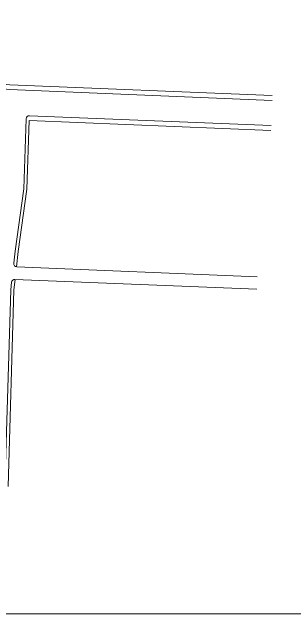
# Model space of a CAD drawing. Header units: metres. Extents: x 750 to 3116, y -341 to 1465.
# Drawn here: x 1085.9 to 1175.6, y -340.5 to -150 of the extents above; entities that cross this region are included whole.
import ezdxf

# ---------------------------------------------------------------- set-up
doc = ezdxf.new("R2010")
doc.units = ezdxf.units.M
doc.layers.add('Column', color=50, linetype='Continuous', lineweight=20)
doc.layers.add('Hidden line', color=251, linetype='Continuous', lineweight=5)

msp = doc.modelspace()

# ---------------------------------------------------------------- linework, layer by layer
at = {"layer": 'Column'}
for points in [[(822.976, -153.3), (935.857, -157.88), (1004.036, -163.876), (1085.216, -173.064), (1168.356, -176.475)], [(822.915, -154.799), (935.761, -159.378), (1003.886, -165.369), (1085.101, -174.56), (1168.294, -177.974)], [(1167.905, -187.466), (1091.365, -184.325), (1090.662, -206.038), (1087.93, -225.818), (1087.374, -230.642)], [(1086.915, -234.627), (1086.53, -237.965), (1084.698, -300.192)]]:
    msp.add_lwpolyline(points, dxfattribs=at)
for points in [[(1167.966, -185.967), (1091.422, -182.826, 0.416748), (1090.382, -183.793), (1089.665, -205.953), (1086.938, -225.693), (1086.495, -229.531, 0.4359674), (1087.448, -230.645), (1163.619, -233.77)], [(1163.455, -237.767), (1086.841, -234.624, 0.3927893), (1085.807, -235.508), (1085.532, -237.893), (1083.698, -300.163)]]:
    msp.add_lwpolyline(points, format="xyb", dxfattribs=at)
at = {"layer": 'Hidden line'}
msp.add_lwpolyline([(749.827, 1465.102), (3115.856, 1465.102), (3115.856, -340.506), (749.827, -340.506)], close=True, dxfattribs=at)

doc.saveas('drawing.dxf')
